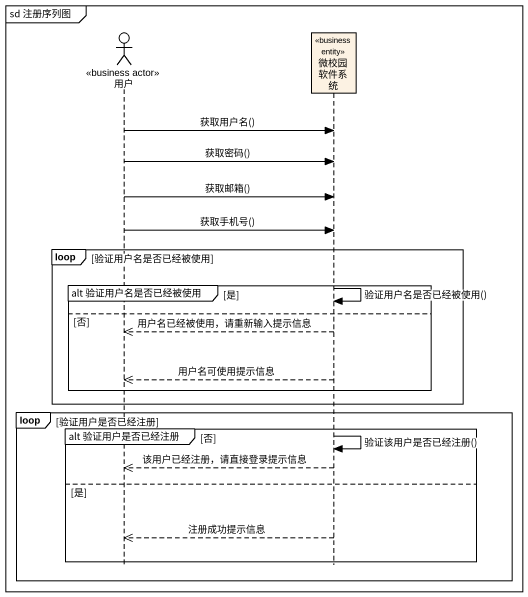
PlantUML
@startuml
mainframe sd 注册序列图
hide footbox
actor 用户 <<business actor>>
participant 微校园软件系统 <<business entity>>

用户 -> 微校园软件系统 : 获取用户名()
用户 -> 微校园软件系统 : 获取密码()
用户 -> 微校园软件系统 : 获取邮箱()
用户 -> 微校园软件系统 : 获取手机号()
loop 验证用户名是否已经被使用
  group alt 验证用户名是否已经被使用 [是]
    微校园软件系统 -> 微校园软件系统 : 验证用户名是否已经被使用()
  else 否
    微校园软件系统 -->> 用户 : 用户名已经被使用，请重新输入提示信息
    微校园软件系统 -->> 用户 : 用户名可使用提示信息
  end
end
loop 验证用户是否已经注册
  group alt 验证用户是否已经注册 [否]
    微校园软件系统 -> 微校园软件系统 : 验证该用户是否已经注册()
    微校园软件系统 -->> 用户 : 该用户已经注册，请直接登录提示信息
  else 是
    微校园软件系统 -->> 用户 : 注册成功提示信息
  end
end
@enduml
